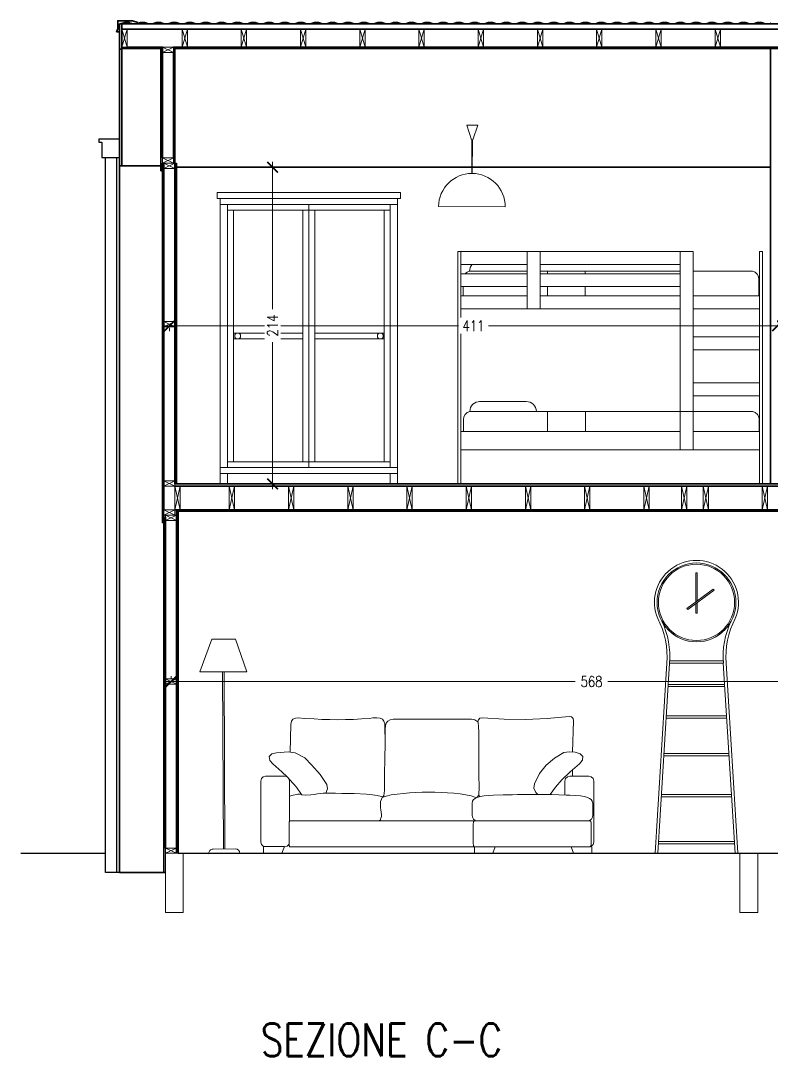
# Model space of a CAD drawing. Header units: centimetres. Extents: x 891 to 3096, y 669 to 2470.
# Drawn here: x 2025 to 2532, y 669 to 1369 of the extents above; entities that cross this region are included whole.
import ezdxf

# ---------------------------------------------------------------- set-up
doc = ezdxf.new("R2010")
doc.units = ezdxf.units.CM
doc.header["$MEASUREMENT"] = 0
doc.layers.get('DEFPOINTS').update_dxf_attribs({"color": 210})
for name, color, linetype, lineweight in [('A-ANNO-DIMS', 3, 'Continuous', 18), ('A-DETL-MBND', 3, 'Continuous', 18), ('A-ELEV-IDEN', 3, 'Continuous', 18), ('A-ELEV-MBE2', 4, 'Continuous', 25), ('A-FURN', 8, 'Continuous', 18), ('A-SECT-MCUT', 7, 'Continuous', 35), ('A-WALL-STUD', 3, 'Continuous', 18)]:
    doc.layers.add(name, color=color, linetype=linetype, lineweight=lineweight)
doc.styles.add('ARIAL', font='Arial.ttf')
doc.styles.add('E-ROMANS', font='romans.shx', dxfattribs={"width": 0.8})
doc.dimstyles.new('Copy of TICK_36', dxfattribs={"dimtxt": 3.6, "dimasz": 3.6, "dimexe": 1.8, "dimexo": 1.2, "dimgap": 1.8, "dimtad": 0, "dimdec": 0, "dimzin": 0, "dimdsep": 46, "dimtxsty": 'ARIAL', "dimblk": 'ARCHTICK', "dimblk1": 'ARCHTICK', "dimblk2": 'ARCHTICK', "dimcen": 1.8, "dimdle": 1.8, "dimclrd": 256, "dimclre": 256, "dimclrt": 256, "dimadec": 0, "dimazin": 0, "dimtfac": 1, "dimtdec": 0, "dimtmove": 1, "dimatfit": 3, "dimldrblk": 'OPEN90', "dimfxl": 1, "dimtfill": 1, "dimtolj": 1, "dimtzin": 0, "dimlwd": -1, "dimlwe": -1, "dimarcsym": 0})

# ---------------------------------------------------------------- blocks, each defined once
blk = doc.blocks.new('_ArchTick')
at = {"color": 0, "linetype": 'ByBlock', "const_width": 0.15}
blk.add_lwpolyline([(-0.5, -0.5), (0.5, 0.5)], dxfattribs=at)
blk = doc.blocks.new('*D128')
at = {"layer": 'A-ANNO-DIMS', "transparency": 16777216}
for p, q in [((2126.71, 924.66), (2126.71, 925.86)), ((2695.19, 924.66), (2695.19, 925.86)), ((2123.11, 922.26), (2399.94, 922.26)), ((2698.79, 922.26), (2421.96, 922.26))]:
    blk.add_line(p, q, dxfattribs=at)
at = {"layer": 'DEFPOINTS', "color": 0, "transparency": 16777216}
for p in [(2126.71, 922.26), (2695.19, 922.26), (2695.19, 922.26)]:
    blk.add_point(p, dxfattribs=at)
at = {"layer": 'A-ANNO-DIMS', "transparency": 16777216, "xscale": 7.2, "yscale": 7.2, "zscale": 7.2, "rotation": 180}
blk.add_blockref('_ArchTick', (2126.71, 922.26), dxfattribs=at)
at = {"layer": 'A-ANNO-DIMS', "transparency": 16777216, "xscale": 7.2, "yscale": 7.2, "zscale": 7.2}
blk.add_blockref('_ArchTick', (2695.19, 922.26), dxfattribs=at)
at = {"layer": 'A-ANNO-DIMS', "transparency": 16777216, "insert": (2410.95, 922.26), "char_height": 7.2, "attachment_point": 5, "style": 'E-ROMANS', "bg_fill": 3, "box_fill_scale": 1.25, "bg_fill_color": 256, "bg_fill_true_color": 13158600, "bg_fill_transparency": 0}
blk.add_mtext('\\A1;568', dxfattribs=at)
blk = doc.blocks.new('_Open90')
at = {"color": 0, "linetype": 'ByBlock', "lineweight": -2}
for p, q in [((0, 0), (-1, 0)), ((-0.5, 0.5), (0, 0)), ((0, 0), (-0.5, -0.5))]:
    blk.add_line(p, q, dxfattribs=at)
blk = doc.blocks.new('*D132')
at = {"layer": 'A-ANNO-DIMS', "transparency": 16777216}
for p, q in [((2122.01, 1162.7), (2320.97, 1162.7)), ((2540.3, 1162.7), (2341.34, 1162.7)), ((2536.7, 1165.1), (2536.7, 1166.3)), ((2125.61, 1161.3), (2125.61, 1159.1))]:
    blk.add_line(p, q, dxfattribs=at)
at = {"layer": 'DEFPOINTS', "color": 0, "transparency": 16777216}
for p in [(2125.61, 1163.7), (2536.7, 1162.7), (2536.7, 1162.7)]:
    blk.add_point(p, dxfattribs=at)
at = {"layer": 'A-ANNO-DIMS', "transparency": 16777216, "xscale": 7.2, "yscale": 7.2, "zscale": 7.2, "rotation": 180}
blk.add_blockref('_ArchTick', (2125.61, 1162.7), dxfattribs=at)
at = {"layer": 'A-ANNO-DIMS', "transparency": 16777216, "xscale": 7.2, "yscale": 7.2, "zscale": 7.2}
blk.add_blockref('_ArchTick', (2536.7, 1162.7), dxfattribs=at)
at = {"layer": 'A-ANNO-DIMS', "transparency": 16777216, "insert": (2331.15, 1162.7), "char_height": 7.2, "attachment_point": 5, "style": 'E-ROMANS', "bg_fill": 3, "box_fill_scale": 1.25, "bg_fill_color": 256, "bg_fill_true_color": 13158600, "bg_fill_transparency": 0}
blk.add_mtext('\\A1;411', dxfattribs=at)
blk = doc.blocks.new('*D134')
at = {"layer": 'A-ANNO-DIMS', "transparency": 16777216}
for p, q in [((2195.31, 1273.45), (2195.31, 1174)), ((2195.89, 1269.85), (2198.91, 1269.85)), ((2195.31, 1052.26), (2195.31, 1151.71)), ((2197.71, 1055.86), (2198.91, 1055.86))]:
    blk.add_line(p, q, dxfattribs=at)
at = {"layer": 'DEFPOINTS', "color": 0, "transparency": 16777216}
for p in [(2193.49, 1269.85), (2195.31, 1055.86), (2195.31, 1055.86)]:
    blk.add_point(p, dxfattribs=at)
at = {"layer": 'A-ANNO-DIMS', "transparency": 16777216, "xscale": 7.2, "yscale": 7.2, "zscale": 7.2}
for p, rotation in [((2195.31, 1269.85), 90), ((2195.31, 1055.86), 270)]:
    blk.add_blockref('_ArchTick', p, dxfattribs=dict(at, rotation=rotation))
at = {"layer": 'A-ANNO-DIMS', "transparency": 16777216, "insert": (2195.31, 1162.86), "char_height": 7.2, "attachment_point": 5, "rotation": 90, "style": 'E-ROMANS', "bg_fill": 3, "box_fill_scale": 1.25, "bg_fill_color": 256, "bg_fill_true_color": 13158600, "bg_fill_transparency": 0}
blk.add_mtext('\\A1;214', dxfattribs=at)

msp = doc.modelspace()

# ---------------------------------------------------------------- linework, layer by layer
for p, q in [((2159.85, 1055.86), (2164.85, 1055.86)), ((2279.85, 1055.86), (2274.85, 1055.86)), ((2320.56, 1055.86), (2322.56, 1055.86)), ((2524.56, 1055.86), (2526.56, 1055.86)), ((2152.17, 806.06), (2173.17, 806.17)), ((2453.9, 806.17), (2455.82, 806.17)), ((2507.98, 806.17), (2509.9, 806.17)), ((2509.9, 806.17), (2509.9, 806.17))]:
    msp.add_line(p, q)
at = {"color": 0}
for p, q in [((2025.08, 806.17), (2082.42, 806.17)), ((2131.46, 806.17), (2980.89, 806.17))]:
    msp.add_line(p, q, dxfattribs=at)
at = {"layer": 'A-DETL-MBND', "color": 0}
for points in [[(2121.85, 1272.53), (2120.85, 1272.53)], [(2129.36, 1272.53), (2130.36, 1272.53)]]:
    msp.add_lwpolyline(points, dxfattribs=at)
at = {"layer": 'A-ELEV-IDEN', "color": 3}
for points in [[(2122.95, 806.17), (2134.96, 806.17), (2134.96, 766.14), (2122.95, 766.14)], [(2511.3, 806.17), (2523.31, 806.17), (2523.31, 766.14), (2511.3, 766.14)]]:
    msp.add_lwpolyline(points, close=True, dxfattribs=at)
at = {"layer": 'A-ELEV-MBE2'}
msp.add_line((2091.93, 793.16), (2082.42, 793.16), dxfattribs=at)
for points in [[(2091.93, 1288.72), (2077.92, 1288.72), (2077.92, 1286.72), (2079.92, 1286.72), (2079.92, 1276.33), (2091.93, 1276.33)], [(2082.42, 793.16), (2082.42, 1276.33)], [(2089.93, 1276.33), (2089.93, 793.16)]]:
    msp.add_lwpolyline(points, dxfattribs=at)
at = {"layer": 'A-FURN'}
for p, q in [((2334.19, 1298.27), (2326.64, 1298.3)), ((2326.64, 1298.3), (2329.75, 1288.29)), ((2330.3, 1298.29), (2334.19, 1298.27)), ((2330.78, 1288.29), (2334.19, 1298.27)), ((2330.26, 1288.29), (2329.75, 1288.29)), ((2330.03, 1265.69), (2330.11, 1288.29)), ((2330.26, 1288.29), (2330.78, 1288.29)), ((2330.78, 1288.29), (2330.26, 1288.29)), ((2330.33, 1265.69), (2330.41, 1288.29)), ((2159.85, 1252.86), (2157.85, 1252.86)), ((2157.85, 1252.86), (2157.85, 1252.75)), ((2159.85, 1252.86), (2279.85, 1252.86)), ((2279.85, 1252.86), (2281.85, 1252.86)), ((2281.85, 1252.86), (2281.85, 1252.75)), ((2157.85, 1252.75), (2157.85, 1248.75)), ((2157.85, 1248.75), (2279.85, 1248.75)), ((2159.85, 1248.75), (2159.85, 1055.86)), ((2279.85, 1248.75), (2279.85, 1055.86)), ((2279.85, 1248.75), (2281.85, 1248.75)), ((2281.85, 1248.75), (2281.85, 1252.75)), ((2164.85, 1244.75), (2159.85, 1244.75)), ((2159.85, 1244.75), (2279.85, 1244.75)), ((2164.85, 1066.86), (2164.85, 1244.75)), ((2164.85, 1244.75), (2274.85, 1244.75)), ((2219.85, 1240.75), (2164.85, 1240.75)), ((2164.85, 1240.75), (2168.85, 1240.75)), ((2168.85, 1240.75), (2168.85, 1070.86)), ((2219.85, 1240.75), (2215.85, 1240.75)), ((2215.85, 1240.75), (2215.85, 1070.86)), ((2215.85, 1070.86), (2215.85, 1240.75)), ((2219.85, 1155.81), (2219.85, 1244.75)), ((2219.85, 1244.75), (2219.85, 1066.86)), ((2219.85, 1244.75), (2219.85, 1240.75)), ((2219.85, 1240.75), (2274.85, 1240.75)), ((2223.85, 1070.86), (2223.85, 1240.75)), ((2274.85, 1240.75), (2270.85, 1240.75)), ((2270.85, 1240.75), (2270.85, 1070.86)), ((2274.85, 1066.86), (2274.85, 1244.75)), ((2307.6, 1243.27), (2352.6, 1243.11)), ((2320.56, 1212.86), (2320.56, 1055.86)), ((2322.56, 1212.86), (2320.56, 1212.86)), ((2322.56, 1212.86), (2322.56, 1055.86)), ((2479.56, 1212.86), (2322.56, 1212.86)), ((2367.56, 1212.86), (2367.56, 1174.15)), ((2376.27, 1174.15), (2376.27, 1212.86)), ((2470.86, 1212.86), (2470.86, 1078.9)), ((2479.56, 1078.9), (2479.56, 1212.86)), ((2524.56, 1212.86), (2524.56, 1055.86)), ((2524.56, 1212.86), (2526.56, 1212.86)), ((2526.56, 1055.86), (2526.56, 1212.86)), ((2322.56, 1204.15), (2367.56, 1204.15)), ((2376.27, 1204.15), (2470.86, 1204.15)), ((2367.56, 1197.86), (2322.56, 1197.86)), ((2367.56, 1199.57), (2328.52, 1199.57)), ((2470.86, 1199.57), (2376.27, 1199.57)), ((2470.86, 1197.86), (2376.27, 1197.86)), ((2381.1, 1199.57), (2381.1, 1197.86)), ((2406.68, 1197.86), (2406.68, 1199.57)), ((2519.75, 1199.57), (2479.56, 1199.57)), ((2524.15, 1182.86), (2524.15, 1194.1)), ((2322.56, 1189.15), (2367.56, 1189.15)), ((2367.56, 1182.86), (2322.56, 1182.86)), ((2324.15, 1189.15), (2324.15, 1182.86)), ((2376.27, 1189.15), (2470.86, 1189.15)), ((2470.86, 1182.86), (2376.27, 1182.86)), ((2381.1, 1189.15), (2381.1, 1182.86)), ((2406.68, 1182.86), (2406.68, 1189.15)), ((2524.56, 1182.86), (2479.56, 1182.86)), ((2322.56, 1174.15), (2470.86, 1174.15)), ((2479.56, 1174.15), (2524.56, 1174.15)), ((2168.85, 1155.81), (2168.85, 1157.81)), ((2168.85, 1157.81), (2215.85, 1157.81)), ((2215.85, 1157.81), (2215.85, 1153.81)), ((2223.85, 1157.81), (2270.85, 1157.81)), ((2524.56, 1155.23), (2479.56, 1155.23)), ((2215.85, 1153.81), (2168.85, 1153.81)), ((2223.85, 1153.81), (2270.85, 1153.81)), ((2479.56, 1146.52), (2524.56, 1146.52)), ((2524.56, 1124.18), (2479.56, 1124.18)), ((2479.56, 1115.47), (2524.56, 1115.47)), ((2335.18, 1111.51), (2366.87, 1111.51)), ((2324.32, 1099.27), (2324.32, 1091.3)), ((2519.91, 1104.74), (2328.68, 1104.74)), ((2381.26, 1104.74), (2381.26, 1091.3)), ((2406.84, 1091.3), (2406.84, 1104.74)), ((2524.32, 1091.3), (2524.32, 1099.27)), ((2470.86, 1091.3), (2322.56, 1091.3)), ((2524.56, 1091.3), (2479.56, 1091.3)), ((2322.56, 1078.9), (2524.56, 1078.9)), ((2219.85, 1070.86), (2164.85, 1070.86)), ((2274.85, 1070.86), (2219.85, 1070.86)), ((2219.85, 1070.86), (2223.85, 1070.86)), ((2274.85, 1066.86), (2274.85, 1070.86)), ((2159.85, 1062.86), (2159.85, 1066.86)), ((2159.85, 1066.86), (2279.85, 1066.86)), ((2270.85, 1066.86), (2274.85, 1066.86)), ((2159.85, 1055.86), (2159.85, 1062.86)), ((2159.85, 1062.86), (2279.85, 1062.86)), ((2164.85, 1055.86), (2164.85, 1062.86)), ((2274.85, 1055.86), (2274.85, 1062.86)), ((2279.85, 1062.86), (2279.85, 1055.86)), ((2463.18, 956.78), (2463.22, 956.78)), ((2502.02, 958.31), (2500.6, 956.8)), ((2146.15, 928.73), (2154.39, 950.88)), ((2154.39, 950.88), (2170.38, 950.96)), ((2162.44, 950.92), (2154.39, 950.88)), ((2177.89, 928.89), (2170.38, 950.96)), ((2453.9, 806.17), (2461.82, 934.7)), ((2455.82, 806.17), (2463.74, 934.7)), ((2463.74, 934.7), (2500.06, 934.7)), ((2463.84, 936.2), (2499.96, 936.2)), ((2500.06, 934.7), (2507.98, 806.17)), ((2501.98, 934.7), (2509.9, 806.17)), ((2146.15, 928.73), (2177.89, 928.89)), ((2154.5, 928.77), (2146.15, 928.73)), ((2170.49, 928.86), (2154.5, 928.77)), ((2161.55, 928.81), (2162.15, 809.11)), ((2163.15, 809.12), (2162.55, 928.82)), ((2463.74, 918.87), (2462.76, 918.87)), ((2463.74, 920.37), (2462.86, 920.37)), ((2463.74, 920.37), (2500.94, 920.37)), ((2463.74, 918.87), (2501.03, 918.87)), ((2463.74, 897.61), (2461.46, 897.61)), ((2463.74, 899.11), (2461.55, 899.11)), ((2463.74, 899.11), (2502.25, 899.11)), ((2463.74, 897.61), (2502.34, 897.61)), ((2463.74, 872.03), (2459.88, 872.03)), ((2463.74, 873.53), (2459.97, 873.53)), ((2463.74, 873.53), (2503.83, 873.53)), ((2463.74, 872.03), (2503.92, 872.03)), ((2463.74, 844.46), (2458.18, 844.46)), ((2463.74, 845.96), (2458.27, 845.96)), ((2463.74, 845.96), (2505.53, 845.96)), ((2463.74, 844.46), (2505.62, 844.46)), ((2463.74, 812.57), (2456.22, 812.57)), ((2463.74, 814.07), (2456.31, 814.07)), ((2463.74, 814.07), (2507.49, 814.07)), ((2463.74, 812.57), (2507.58, 812.57)), ((2155.15, 809.08), (2170.15, 809.15))]:
    msp.add_line(p, q, dxfattribs=at)
at = {"layer": 'A-FURN', "color": 0}
for p, q in [((2343.63, 806.17), (2289.58, 806.17)), ((2448.8, 806.17), (2394.76, 806.17))]:
    msp.add_line(p, q, dxfattribs=at)
at = {"layer": 'A-FURN'}
for points in [[(2481.46, 975.99), (2481.46, 995.71), (2482.34, 995.71), (2482.34, 976.64)], [(2482.34, 975.55), (2482.34, 968.39), (2481.46, 968.39), (2481.46, 974.9)], [(2271.35, 884.44), (2271.25, 888.84), (2271.34, 891.77), (2271.16, 893.71), (2270.66, 895.5), (2269.66, 896.84), (2267.99, 897.5), (2265.83, 897.69), (2263.16, 897.69), (2260.67, 897.26), (2255.35, 896.97), (2250.02, 896.68), (2244.7, 896.54), (2239.38, 896.49), (2234.05, 896.53), (2228.73, 896.7), (2223.4, 896.96), (2216.75, 897.38), (2212.92, 897.69), (2210.76, 897.5), (2209.1, 896.84), (2208.1, 895.47), (2207.59, 893.32), (2207.31, 874.64)], [(2332.77, 843.76), (2333.73, 844.13), (2334.73, 845.42), (2334.77, 847.29), (2334.9, 849.36), (2334.91, 851.62), (2334.88, 858.41), (2334.79, 869.74), (2334.84, 878.8), (2334.76, 887.87), (2334.66, 892.22), (2334.39, 894.31), (2334.14, 894.93), (2332.03, 896.36), (2329.84, 896.77), (2324.64, 896.89), (2311.26, 896.84), (2297.94, 896.84), (2282.21, 896.84), (2276.94, 896.77), (2274.8, 896.36), (2273.15, 895.52), (2272.16, 894.11), (2271.66, 892.26), (2271.48, 890.12), (2271.46, 887.84), (2271.36, 883.31), (2271.37, 880.97), (2271.36, 878.81), (2271.32, 871.77), (2271.17, 867.14), (2271.12, 862.5), (2271.03, 857.54), (2271.09, 855.31), (2271.09, 852.23), (2271.02, 848.85), (2270.81, 846.54), (2270.53, 845.18), (2269.82, 844.42), (2269.62, 844.18)], [(2398.18, 874.64), (2398.87, 895.75), (2398.52, 897.36), (2397.39, 898.42), (2395.79, 898.65), (2381.07, 897.23), (2366.41, 896.6), (2351.81, 896.77), (2337.26, 897.74), (2335.56, 897.47), (2334.52, 896.42), (2334.14, 894.93)], [(2194.76, 873.37), (2193.14, 871.55), (2193.54, 868.92), (2195.42, 866.69), (2201.71, 861.25), (2205.18, 857.82), (2207.05, 855.95), (2211.5, 850.79), (2214.86, 845.93)], [(2231.34, 846.78), (2232.53, 849.8), (2231.96, 852.65), (2227.5, 859.46), (2221.87, 865.69), (2217.17, 870.66), (2210.65, 873.99), (2205.92, 874.79), (2197.89, 874.2), (2194.76, 873.37)], [(2374.67, 845.96), (2373.2, 847.19), (2372.03, 850.15), (2372.33, 853.15), (2375.83, 860.03), (2380.32, 865.84), (2385.82, 870.57), (2392.35, 874.22), (2395.78, 874.79), (2399.93, 874.49), (2403.3, 873.5), (2405.08, 871.55), (2404.75, 869.05), (2404.58, 868.92)], [(2404.58, 868.92), (2402.78, 866.69), (2396.41, 861.25), (2390.98, 855.95), (2386.5, 850.79), (2383.01, 845.84)], [(2398.14, 858.24), (2398.12, 862.7)], [(2189.69, 810.73), (2188.97, 810.92), (2187.79, 812.1), (2187.36, 813.7), (2187.36, 855.03), (2187.79, 856.64), (2188.97, 857.81), (2190.57, 858.24), (2203.59, 858.24), (2205.19, 857.81), (2206.36, 856.65), (2206.79, 855.03), (2206.79, 827.92)], [(2393, 845.53), (2393, 855.03), (2393.43, 856.64), (2394.61, 857.81), (2396.21, 858.24), (2409.23, 858.24), (2410.83, 857.81), (2412, 856.64), (2412.43, 855.03), (2412.43, 813.7), (2412, 812.1), (2410.83, 810.92), (2410.33, 810.79)], [(2332.99, 843.59), (2332.18, 844.15), (2329.55, 845.04), (2326.07, 845.79), (2322.07, 846.37), (2317.77, 846.78), (2313.5, 847.09), (2309.23, 847.31), (2304.97, 847.44), (2300.69, 847.47), (2296.47, 847.41), (2292.24, 847.26), (2287.97, 847.02), (2283.74, 846.68), (2279.56, 846.24), (2275.59, 845.66), (2272.15, 844.88), (2269.35, 843.87), (2268.9, 842.85), (2268.3, 841.18), (2268.38, 836.89), (2268.59, 835.46), (2268.95, 832.52), (2268.97, 831.15), (2268.53, 830.03), (2268.13, 828.61), (2266.72, 828.24)], [(2269.83, 844.06), (2268.98, 844.48), (2266.12, 845.22), (2262.87, 845.7), (2258.75, 846.05), (2250.5, 846.51), (2246.29, 846.66), (2242.15, 846.71), (2237.97, 846.76), (2233.68, 846.8), (2229.45, 846.74), (2227.72, 846.69), (2225.72, 846.47), (2223.49, 846.04), (2221.29, 845.8), (2217.81, 845.44), (2215.16, 845.68), (2214.95, 845.84), (2214.65, 846.15), (2212.52, 846.08), (2209.27, 845.5), (2206.79, 844.84)], [(2270.53, 845.18), (2270.72, 844.31)], [(2409.19, 828.24), (2409.61, 828.36), (2410.88, 829.32), (2411.53, 830.54), (2411.74, 831.94), (2411.74, 840.16), (2411.47, 841.43), (2410.83, 842.45), (2409.52, 843.28), (2408.23, 843.92), (2406.16, 844.54), (2403.5, 844.93), (2400.37, 845.2), (2396.21, 845.39), (2393.76, 845.5), (2383.88, 845.82), (2377.31, 845.93), (2374.03, 845.96), (2370.7, 845.96), (2367.45, 845.95), (2364.21, 845.95), (2360.91, 845.95), (2357.64, 845.81), (2354.38, 845.81), (2351.14, 845.63), (2344.65, 845.37), (2341.4, 845.2), (2338.33, 844.95), (2335.63, 844.52), (2333.57, 843.89), (2332.4, 843.28), (2331.17, 842.45), (2330.5, 841.32), (2330.3, 840.16), (2330.3, 832.02), (2330.5, 830.54), (2331.11, 829.32), (2332.32, 828.36), (2332.72, 828.24)], [(2335.5, 844.47), (2334.67, 845.34)], [(2207.19, 828.24), (2207.01, 828.19), (2206.85, 828.02), (2206.71, 827.75), (2206.68, 827.65), (2206.62, 827.37), (2206.56, 826.88), (2206.52, 826.28), (2206.49, 825.57), (2206.49, 824.76), (2206.49, 813.95), (2206.48, 813.12)], [(2206.99, 828.17), (2206.79, 828.22)], [(2410.3, 810.73), (2410.53, 811.34), (2410.62, 811.83), (2410.68, 812.43), (2410.71, 813.13), (2410.73, 813.95), (2410.73, 824.76), (2410.71, 825.57), (2410.68, 826.28), (2410.62, 826.88), (2410.53, 827.37), (2410.42, 827.75), (2410.28, 828.02), (2410.12, 828.19), (2409.94, 828.24), (2207.19, 828.24)], [(2268.13, 828.61), (2269.19, 828.24)], [(2331.74, 828.24), (2331.57, 828.19), (2331.42, 828.02), (2331.29, 827.75), (2331.18, 827.37), (2331.1, 826.88), (2331.04, 826.28), (2331.01, 825.57), (2331, 824.76), (2331, 813.95), (2331.01, 813.13), (2331.04, 812.43), (2331.1, 811.83), (2331.18, 811.34), (2331.29, 810.96), (2331.42, 810.68), (2331.57, 810.52), (2331.74, 810.47)], [(2331.17, 828.24), (2332.13, 828.51)], [(2203.3, 810.49), (2203.59, 810.49), (2205.19, 810.92), (2206.36, 812.1), (2206.45, 812.43), (2206.48, 813.12)], [(2207.19, 810.47), (2207.01, 810.52), (2206.85, 810.68), (2206.71, 810.96), (2206.6, 811.34), (2206.51, 811.83), (2206.45, 812.43)], [(2203.4, 810.73), (2201.64, 806.33), (2189.32, 806.33), (2189.32, 810.73), (2203.4, 810.73)], [(2207.19, 810.47), (2409.9, 810.47), (2410.08, 810.52), (2410.24, 810.68)], [(2331.88, 810.47), (2331.88, 806.33), (2344.2, 806.33), (2345.85, 810.47)], [(2410.26, 810.73), (2411.09, 810.73), (2411.08, 806.33), (2398.76, 806.33), (2397.1, 810.47)]]:
    msp.add_lwpolyline(points, dxfattribs=at)
msp.add_lwpolyline([(2493.26, 984.72), (2493.78, 984.01), (2476.01, 970.87), (2475.48, 971.57)], close=True, dxfattribs=at)
at = {"layer": 'A-FURN', "color": 0}
for points in [[(2131.46, 806.17), (2134.46, 806.17)], [(2211.52, 806.17), (2208.52, 806.17)]]:
    msp.add_lwpolyline(points, dxfattribs=at)
at = {"layer": 'A-FURN'}
for centre, radius in [((2171.76, 1155.81), 2), ((2268.17, 1155.81), 2), ((2481.9, 975.77), 26.64), ((2481.9, 975.77), 25.77)]:
    msp.add_circle(centre, radius, dxfattribs=at)
for centre, radius, start, end in [((2330.1, 1243.19), 22.5, 359.78822, 179.78822), ((2335.29, 1199.57), 6.77, 137.37324, 180), ((2329.76, 1194.1), 5.61, 102.79424, 137.89865), ((2518.55, 1194.1), 5.6, 0, 77.65827), ((2335.45, 1104.74), 6.77, 87.7291, 180), ((2366.87, 1104.73), 6.78, 0.13132, 90), ((2329.93, 1099.27), 5.61, 102.79424, 180), ((2518.72, 1099.27), 5.6, 0, 77.65827), ((2481.9, 975.77), 28.4, 337.2197, 202.7803), ((2407.03, 939.24), 54.97, 355.26309, 27.67912), ((2408.95, 939.24), 54.97, 355.26309, 25.52639), ((2554.85, 939.24), 54.97, 154.47361, 184.73691), ((2556.77, 939.24), 54.97, 152.32088, 184.73691), ((2155.17, 806.08), 3, 90.28853, 180.28853), ((2170.17, 806.15), 3, 0.28853, 90.28853)]:
    msp.add_arc(centre, radius, start, end, dxfattribs=at)
at = {"layer": 'A-SECT-MCUT'}
for p, q in [((2120.85, 1351.09), (2097.03, 1351.09)), ((2128.36, 1351.09), (2469.82, 1351.09)), ((2477.33, 1351.09), (2469.82, 1351.09)), ((2814.79, 1351.09), (2477.33, 1351.09)), ((2119.85, 1350.09), (2093.43, 1350.09)), ((2129.36, 1350.09), (2468.82, 1350.09)), ((2468.82, 1350.09), (2478.33, 1350.09)), ((2814.79, 1350.09), (2478.33, 1350.09)), ((2531.95, 1055.86), (2531.95, 1350.09)), ((2091.93, 1270.85), (2119.85, 1270.85)), ((2091.93, 1270.85), (2091.93, 793.16)), ((2129.36, 1055.86), (2129.36, 1272.53)), ((2130.36, 1055.86), (2130.36, 1272.53)), ((2193.49, 1269.85), (2130.36, 1269.85)), ((2193.49, 1269.85), (2531.95, 1269.85)), ((2122.95, 809.77), (2122.95, 1033.35))]:
    msp.add_line(p, q, dxfattribs=at)
for points in [[(2104.16, 1367.65), (2104.16, 1367.65), (2100.69, 1368.89), (2090.68, 1368.89), (2090.68, 1363.38), (2089.93, 1361.38), (2091.68, 1361.38)], [(2093.43, 1366.71), (2093.43, 1351.09), (2093.43, 1349.59), (2091.93, 1349.59), (2091.93, 1366.71), (2093.43, 1366.71)], [(2093.43, 1366.71), (2852.22, 1366.71)], [(2093.43, 1363.1), (2847.11, 1363.1)], [(2120.85, 1267.53), (2119.85, 1267.53), (2119.85, 1351.09)], [(2120.85, 1276.13), (2120.85, 1351.09)], [(2128.36, 1272.53), (2129.36, 1272.53), (2129.36, 1351.09)], [(2091.93, 1349.59), (2091.93, 1270.85)], [(2093.43, 1349.59), (2093.43, 1270.85)], [(2128.36, 1276.13), (2128.36, 1347.49)], [(2121.85, 1029.74), (2120.85, 1029.74), (2120.85, 1272.53)], [(2121.85, 1038.35), (2121.85, 1272.53)], [(2129.36, 1055.86), (2814.79, 1055.86)], [(2129.36, 1054.36), (2814.79, 1054.36)], [(2129.36, 1038.35), (2700.05, 1038.35)], [(2130.46, 806.17), (2130.46, 1038.35)], [(2131.46, 1038.35), (2131.46, 806.17)], [(2512.55, 1037.35), (2692.54, 1037.35)], [(2122.95, 793.16), (2121.85, 793.16), (2121.85, 1034.75)], [(2091.93, 793.16), (2121.85, 793.16)]]:
    msp.add_lwpolyline(points, dxfattribs=at)
at = {"layer": 'A-SECT-MCUT', "color": 0}
msp.add_lwpolyline([(2131.46, 1037.35), (2512.55, 1037.35)], dxfattribs=at)
at = {"layer": 'A-SECT-MCUT'}
for centre, start, end in [((2091.4, 1374.03), 274.18303, 291.41865), ((2096.74, 1360.4), 68.58135, 111.41865), ((2102.09, 1374.03), 248.58135, 291.41865), ((2107.44, 1360.4), 68.58135, 111.41865), ((2112.78, 1374.03), 248.58135, 291.41865), ((2118.13, 1360.4), 68.58135, 111.41865), ((2123.48, 1374.03), 248.58135, 291.41865), ((2128.82, 1360.4), 68.58135, 111.41865), ((2134.17, 1374.03), 248.58135, 291.41865), ((2139.51, 1360.4), 68.58135, 111.41865), ((2144.86, 1374.03), 248.58135, 291.41865), ((2150.21, 1360.4), 68.58135, 111.41865), ((2155.55, 1374.03), 248.58135, 291.41865), ((2160.9, 1360.4), 68.58135, 111.41865), ((2166.25, 1374.03), 248.58135, 291.41865), ((2171.59, 1360.4), 68.58135, 111.41865), ((2176.94, 1374.03), 248.58135, 291.41865), ((2182.29, 1360.4), 68.58135, 111.41865), ((2187.63, 1374.03), 248.58135, 291.41865), ((2192.98, 1360.4), 68.58135, 111.41865), ((2198.33, 1374.03), 248.58135, 291.41865), ((2203.67, 1360.4), 68.58135, 111.41865), ((2209.02, 1374.03), 248.58135, 291.41865), ((2214.37, 1360.4), 68.58135, 111.41865), ((2219.71, 1374.03), 248.58135, 291.41865), ((2225.06, 1360.4), 68.58135, 111.41865), ((2230.41, 1374.03), 248.58135, 291.41865), ((2235.75, 1360.4), 68.58135, 111.41865), ((2241.1, 1374.03), 248.58135, 291.41865), ((2246.45, 1360.4), 68.58135, 111.41865), ((2251.79, 1374.03), 248.58135, 291.41865), ((2257.14, 1360.4), 68.58135, 111.41865), ((2262.49, 1374.03), 248.58135, 291.41865), ((2267.83, 1360.4), 68.58135, 111.41865), ((2273.18, 1374.03), 248.58135, 291.41865), ((2278.53, 1360.4), 68.58135, 111.41865), ((2283.87, 1374.03), 248.58135, 291.41865), ((2289.22, 1360.4), 68.58135, 111.41865), ((2294.56, 1374.03), 248.58135, 291.41865), ((2299.91, 1360.4), 68.58135, 111.41865), ((2305.26, 1374.03), 248.58135, 291.41865), ((2310.6, 1360.4), 68.58135, 111.41865), ((2315.95, 1374.03), 248.58135, 291.41865), ((2321.3, 1360.4), 68.58135, 111.41865), ((2326.64, 1374.03), 248.58135, 291.41865), ((2331.99, 1360.4), 68.58135, 111.41865), ((2337.34, 1374.03), 248.58135, 291.41865), ((2342.68, 1360.4), 68.58135, 111.41865), ((2348.03, 1374.03), 248.58135, 291.41865), ((2353.38, 1360.4), 68.58135, 111.41865), ((2358.72, 1374.03), 248.58135, 291.41865), ((2364.07, 1360.4), 68.58135, 111.41865), ((2369.42, 1374.03), 248.58135, 291.41865), ((2374.76, 1360.4), 68.58135, 111.41865), ((2380.11, 1374.03), 248.58135, 291.41865), ((2385.46, 1360.4), 68.58135, 111.41865), ((2390.8, 1374.03), 248.58135, 291.41865), ((2396.15, 1360.4), 68.58135, 111.41865), ((2401.5, 1374.03), 248.58135, 291.41865), ((2406.84, 1360.4), 68.58135, 111.41865), ((2412.19, 1374.03), 248.58135, 291.41865), ((2417.54, 1360.4), 68.58135, 111.41865), ((2422.88, 1374.03), 248.58135, 291.41865), ((2428.23, 1360.4), 68.58135, 111.41865), ((2433.58, 1374.03), 248.58135, 291.41865), ((2438.92, 1360.4), 68.58135, 111.41865), ((2444.27, 1374.03), 248.58135, 291.41865), ((2449.62, 1360.4), 68.58135, 111.41865), ((2454.96, 1374.03), 248.58135, 291.41865), ((2460.31, 1360.4), 68.58135, 111.41865), ((2465.65, 1374.03), 248.58135, 291.41865), ((2471, 1360.4), 68.58135, 111.41865), ((2476.35, 1374.03), 248.58135, 291.41865), ((2481.69, 1360.4), 68.58135, 111.41865), ((2487.04, 1374.03), 248.58135, 291.41865), ((2492.39, 1360.4), 68.58135, 111.41865), ((2497.73, 1374.03), 248.58135, 291.41865), ((2503.08, 1360.4), 68.58135, 111.41865), ((2508.43, 1374.03), 248.58135, 291.41865), ((2513.77, 1360.4), 68.58135, 111.41865), ((2519.12, 1374.03), 248.58135, 291.41865), ((2524.47, 1360.4), 68.58135, 111.41865), ((2529.81, 1374.03), 248.58135, 291.41865)]:
    msp.add_arc(centre, 7.32, start, end, dxfattribs=at)
at = {"layer": 'A-WALL-STUD'}
for p, q in [((2120.85, 1347.49), (2128.36, 1351.09)), ((2128.36, 1347.49), (2120.85, 1351.09)), ((2120.85, 1272.53), (2128.36, 1276.13)), ((2128.36, 1272.53), (2120.85, 1276.13)), ((2121.85, 1268.93), (2129.36, 1272.53)), ((2129.36, 1268.93), (2121.85, 1272.53)), ((2121.85, 1161.89), (2129.36, 1165.5)), ((2129.36, 1161.89), (2121.85, 1165.5)), ((2121.85, 1054.36), (2129.36, 1057.96)), ((2129.36, 1054.36), (2121.85, 1057.96)), ((2121.85, 1034.75), (2129.36, 1038.35)), ((2129.36, 1034.75), (2121.85, 1038.35)), ((2122.95, 1031.14), (2130.46, 1034.75)), ((2130.46, 1031.14), (2122.95, 1034.75)), ((2122.95, 920.46), (2130.46, 924.06)), ((2130.46, 920.46), (2122.95, 924.06)), ((2122.95, 806.17), (2130.46, 809.77)), ((2130.46, 806.17), (2122.95, 809.77))]:
    msp.add_line(p, q, dxfattribs=at)
for points in [[(2097.03, 1363.1), (2093.43, 1363.1), (2093.43, 1351.09), (2097.03, 1351.09)], [(2137.77, 1363.1), (2134.16, 1363.1), (2134.16, 1351.09), (2137.77, 1351.09)], [(2177.8, 1363.1), (2174.19, 1363.1), (2174.19, 1351.09), (2177.8, 1351.09)], [(2217.83, 1363.1), (2214.22, 1363.1), (2214.22, 1351.09), (2217.83, 1351.09)], [(2257.86, 1363.1), (2254.26, 1363.1), (2254.26, 1351.09), (2257.86, 1351.09)], [(2297.89, 1363.1), (2294.29, 1363.1), (2294.29, 1351.09), (2297.89, 1351.09)], [(2337.92, 1363.1), (2334.32, 1363.1), (2334.32, 1351.09), (2337.92, 1351.09)], [(2377.95, 1363.1), (2374.35, 1363.1), (2374.35, 1351.09), (2377.95, 1351.09)], [(2417.98, 1363.1), (2414.38, 1363.1), (2414.38, 1351.09), (2417.98, 1351.09)], [(2458.01, 1363.1), (2454.41, 1363.1), (2454.41, 1351.09), (2458.01, 1351.09)], [(2498.04, 1363.1), (2494.44, 1363.1), (2494.44, 1351.09), (2498.04, 1351.09)], [(2120.85, 1347.49), (2128.36, 1347.49), (2128.36, 1351.09), (2120.85, 1351.09)], [(2120.85, 1272.53), (2128.36, 1272.53), (2128.36, 1276.13), (2120.85, 1276.13)], [(2121.85, 1268.93), (2129.36, 1268.93), (2129.36, 1272.53), (2121.85, 1272.53)], [(2121.85, 1161.89), (2129.36, 1161.89), (2129.36, 1165.5), (2121.85, 1165.5)], [(2121.85, 1054.36), (2129.36, 1054.36), (2129.36, 1057.96), (2121.85, 1057.96)], [(2121.85, 1034.75), (2129.36, 1034.75), (2129.36, 1038.35), (2121.85, 1038.35)], [(2122.95, 1031.14), (2130.46, 1031.14), (2130.46, 1034.75), (2122.95, 1034.75)], [(2122.95, 920.46), (2130.46, 920.46), (2130.46, 924.06), (2122.95, 924.06)], [(2122.95, 806.17), (2130.46, 806.17), (2130.46, 809.77), (2122.95, 809.77)]]:
    msp.add_lwpolyline(points, close=True, dxfattribs=at)
for points in [[(2093.43, 1363.1), (2097.03, 1351.09)], [(2093.43, 1351.09), (2097.03, 1363.1)], [(2134.16, 1363.1), (2137.77, 1351.09)], [(2134.16, 1351.09), (2137.77, 1363.1)], [(2174.19, 1363.1), (2177.8, 1351.09)], [(2174.19, 1351.09), (2177.8, 1363.1)], [(2214.22, 1363.1), (2217.83, 1351.09)], [(2214.22, 1351.09), (2217.83, 1363.1)], [(2254.26, 1363.1), (2257.86, 1351.09)], [(2254.26, 1351.09), (2257.86, 1363.1)], [(2294.29, 1363.1), (2297.89, 1351.09)], [(2294.29, 1351.09), (2297.89, 1363.1)], [(2334.32, 1363.1), (2337.92, 1351.09)], [(2334.32, 1351.09), (2337.92, 1363.1)], [(2374.35, 1363.1), (2377.95, 1351.09)], [(2374.35, 1351.09), (2377.95, 1363.1)], [(2414.38, 1363.1), (2417.98, 1351.09)], [(2414.38, 1351.09), (2417.98, 1363.1)], [(2454.41, 1363.1), (2458.01, 1351.09)], [(2454.41, 1351.09), (2458.01, 1363.1)], [(2494.44, 1363.1), (2498.04, 1351.09)], [(2494.44, 1351.09), (2498.04, 1363.1)], [(2132.96, 1054.36), (2132.96, 1038.35), (2129.36, 1038.35), (2129.36, 1054.36), (2132.96, 1054.36)], [(2129.36, 1054.36), (2132.96, 1038.35)], [(2132.96, 1054.36), (2129.36, 1038.35)], [(2169.69, 1054.36), (2169.69, 1038.35), (2166.09, 1038.35), (2166.09, 1054.36), (2169.69, 1054.36)], [(2166.09, 1054.36), (2169.69, 1038.35)], [(2169.69, 1054.36), (2166.09, 1038.35)], [(2209.72, 1054.36), (2209.72, 1038.35), (2206.12, 1038.35), (2206.12, 1054.36), (2209.72, 1054.36)], [(2206.12, 1054.36), (2209.72, 1038.35)], [(2209.72, 1054.36), (2206.12, 1038.35)], [(2249.75, 1054.36), (2249.75, 1038.35), (2246.15, 1038.35), (2246.15, 1054.36), (2249.75, 1054.36)], [(2246.15, 1054.36), (2249.75, 1038.35)], [(2249.75, 1054.36), (2246.15, 1038.35)], [(2289.78, 1054.36), (2289.78, 1038.35), (2286.18, 1038.35), (2286.18, 1054.36), (2289.78, 1054.36)], [(2286.18, 1054.36), (2289.78, 1038.35)], [(2289.78, 1054.36), (2286.18, 1038.35)], [(2329.81, 1054.36), (2329.81, 1038.35), (2326.21, 1038.35), (2326.21, 1054.36), (2329.81, 1054.36)], [(2326.21, 1054.36), (2329.81, 1038.35)], [(2329.81, 1054.36), (2326.21, 1038.35)], [(2369.84, 1054.36), (2369.84, 1038.35), (2366.24, 1038.35), (2366.24, 1054.36), (2369.84, 1054.36)], [(2366.24, 1054.36), (2369.84, 1038.35)], [(2369.84, 1054.36), (2366.24, 1038.35)], [(2409.88, 1054.36), (2409.88, 1038.35), (2406.27, 1038.35), (2406.27, 1054.36), (2409.88, 1054.36)], [(2406.27, 1054.36), (2409.88, 1038.35)], [(2409.88, 1054.36), (2406.27, 1038.35)], [(2449.91, 1054.36), (2449.91, 1038.35), (2446.3, 1038.35), (2446.3, 1054.36), (2449.91, 1054.36)], [(2446.3, 1054.36), (2449.91, 1038.35)], [(2449.91, 1054.36), (2446.3, 1038.35)], [(2475.38, 1054.36), (2475.38, 1038.35), (2471.77, 1038.35), (2471.77, 1054.36), (2475.38, 1054.36)], [(2471.77, 1054.36), (2475.38, 1038.35)], [(2475.38, 1054.36), (2471.77, 1038.35)], [(2489.94, 1054.36), (2489.94, 1038.35), (2486.34, 1038.35), (2486.34, 1054.36), (2489.94, 1054.36)], [(2486.34, 1054.36), (2489.94, 1038.35)], [(2489.94, 1054.36), (2486.34, 1038.35)], [(2529.97, 1054.36), (2529.97, 1038.35), (2526.37, 1038.35), (2526.37, 1054.36), (2529.97, 1054.36)], [(2526.37, 1054.36), (2529.97, 1038.35)], [(2529.97, 1054.36), (2526.37, 1038.35)]]:
    msp.add_lwpolyline(points, dxfattribs=at)

# ---------------------------------------------------------------- texts
at = {"insert": (2187.4, 691.24), "char_height": 22.2374, "attachment_point": 1, "style": 'E-ROMANS'}
msp.add_mtext_dynamic_manual_height_columns('SEZIONE C-C', width=404.3209, gutter_width=9, heights=[0], dxfattribs=at)

# ---------------------------------------------------------------- next in the draw order: dimensions: what is measured, and where the dimension line sits
at = {"layer": 'A-ANNO-DIMS'}
for base, p1, p2, picture, middle in [((2536.7, 1162.7), (2125.61, 1163.7), (2536.7, 1162.7), '*D132', (2331.15, 1162.7)), ((2695.19, 922.26), (2126.71, 922.26), (2695.19, 922.26), '*D128', (2410.95, 922.26))]:
    dim = msp.add_linear_dim(base=base, p1=p1, p2=p2, dimstyle='Copy of TICK_36', override={"dimscale": 2, "dimtxsty": 'E-ROMANS'}, dxfattribs=at)
    dim.commit()
    dim.dimension.update_dxf_attribs({"geometry": picture, "text_midpoint": middle})

# ---------------------------------------------------------------- next in the draw order: dimensions: what is measured, and where the dimension line sits
dim = msp.add_linear_dim(base=(2195.31, 1055.86), p1=(2193.49, 1269.85), p2=(2195.31, 1055.86), angle=90, dimstyle='Copy of TICK_36', override={"dimscale": 2, "dimtxsty": 'E-ROMANS'}, dxfattribs=at)
dim.commit()
dim.dimension.update_dxf_attribs({"geometry": '*D134', "text_midpoint": (2195.31, 1162.86)})

doc.saveas('drawing.dxf')
